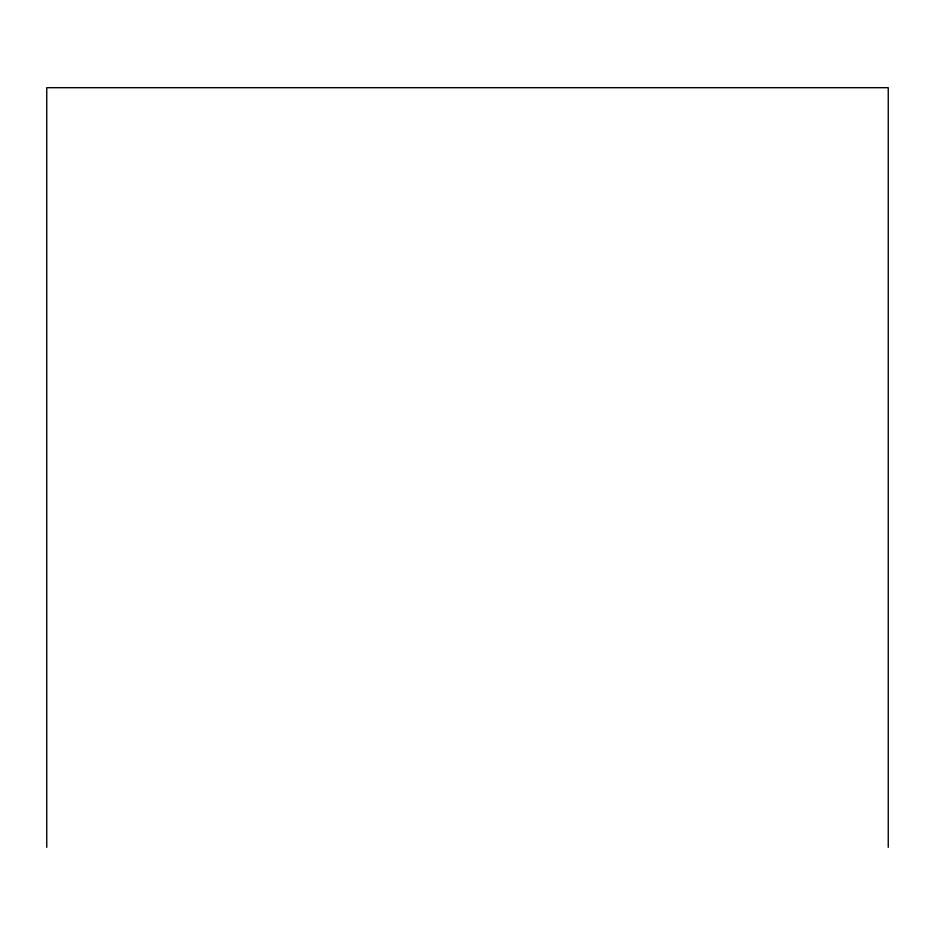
<?xml version="1.0" encoding="UTF-8"?>
<svg xmlns="http://www.w3.org/2000/svg" width="935" height="935" viewBox="0 0 935 935"><rect width="100%" height="100%" fill="white"/><g stroke="black" fill="none" stroke-linecap="round" stroke-linejoin="round"><path stroke-width="1.4" d="M888.25 847.309L888.25 87.691L46.75 87.691L46.75 847.309"/></g></svg>
